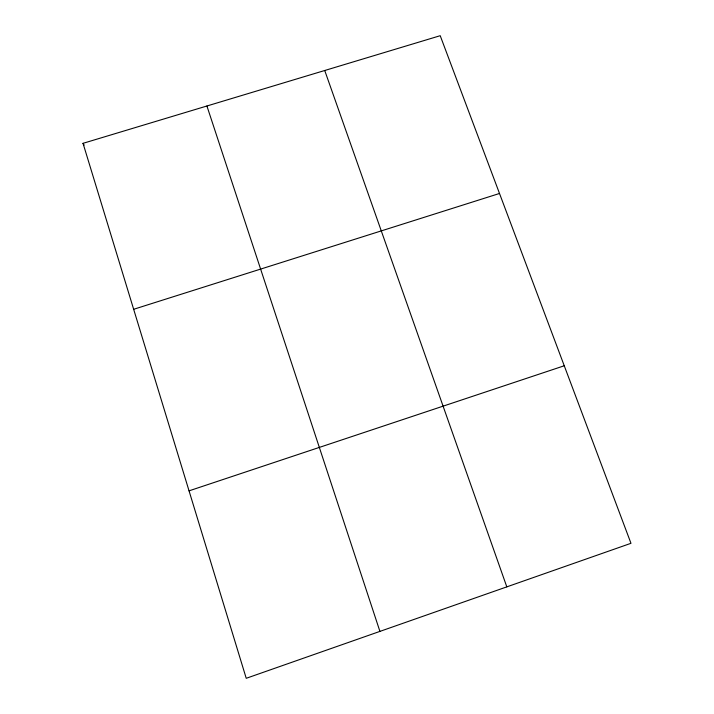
<?xml version="1.0" encoding="UTF-8"?>
<svg xmlns="http://www.w3.org/2000/svg" width="714" height="714" viewBox="0 0 714 714"><rect width="100%" height="100%" fill="white"/><g stroke="black" fill="none" stroke-linecap="round" stroke-linejoin="round"><path stroke-width="1.07" d="M189.04 490.848L564.256 365.764M133.661 309.287L499.505 193.476M83.029 143.327L440.217 35.7L630.971 543.309L246.232 678.3L83.029 143.327L84.118 145.058M324.727 70.499L506.815 586.872M206.917 106.002L379.919 631.39"/></g></svg>
